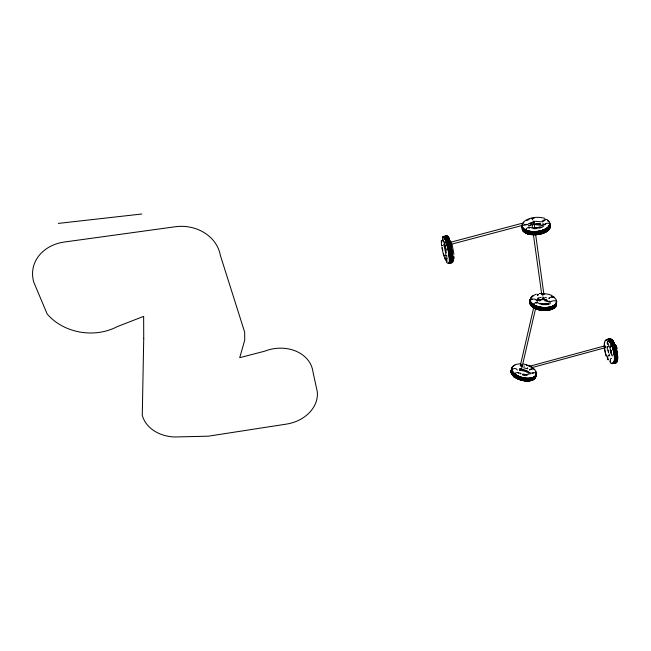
<?xml version="1.0" encoding="UTF-8"?>
<svg xmlns="http://www.w3.org/2000/svg" width="651" height="651" viewBox="0 0 651 651"><rect width="100%" height="100%" fill="white"/><g stroke="black" fill="none" stroke-linecap="round" stroke-linejoin="round"><path stroke-width="0.98" d="M441.297 240.626L441.484 244.874M611.566 363.152C608.864 364.674 610.508 356.39 611.574 358.457M441.687 242.465L441.695 240.626M446.855 259.074L446.708 255.29M442.135 245.712C442.395 245.215 442.208 245.85 441.76 245.468M454.056 258.65L454.097 256.803M441.598 245.923L442.029 245.533M446.122 255.241C444.478 251.888 444.381 264.412 447.05 258.61M451.07 243.36L450.687 241.96M451.46 243.36L451.493 242.766M444.91 257.601L445.007 258.496M604.128 346.112L604.852 340.912M449.507 238.966L448.222 236.297L444.21 237.29M607.326 346.592L607.326 349.343M537.417 294.398L537.962 294.651M537.563 294.317L537.506 295.22M537.848 294.594L537.71 295.188L537.742 294.659M532.428 228.175C526.968 224.709 522.192 232.464 527.172 233.815M530.402 301.364L530.28 302.853M549.875 302.381C551.397 300.38 558.403 299.72 556.263 302.853M604.372 342.996L604.258 344.143M556.223 303.309L556.214 305.05L555.612 305.384M554.579 297.857C554.855 294.862 546.222 298.638 549.33 298.597M511.898 372.266L511.955 371.802M537.685 295.139L537.856 294.439L537.295 294.634M534.829 369.516C534.308 367.791 527.823 369.418 529.637 370.085M519.872 370.256L520.157 369.98M532.469 219.159L531.965 218.622L532.599 218.76M544.203 299.769C543.455 297.011 540.582 300.713 544.179 299.476M608.856 355.731C608.628 353.469 605.894 359.458 608.197 359.922M610.256 346.845L610.256 347.675M610.174 361.378L610.247 360.955M532.217 218.5L532.461 218.72M520.263 365.846L533.454 308.631M520.043 370.077C519.856 368.808 519.775 370.094 521.573 368.995L535.521 308.834M537.124 301.934L538.043 297.987M536.107 374.537L535.464 376.416M536.147 374.39C537.449 371.713 530.508 372.624 530.004 374M543.894 294.342L542.836 295.155L541.868 294.634M537.311 294.472L537.539 295.237L537.954 294.521M537.816 294.757L537.588 295.09L537.775 294.48M526.057 229.958L526.236 229.404M542.299 293.918L542.617 294.415M537.628 295.041L537.555 294.773M532.087 218.777L532.404 219.208L532.673 218.541M445.007 243.197L444.926 244.695M446.399 260.058C445.976 261.035 446.798 263.753 448.246 263.142M446.822 259.969L447.025 261.816M452.51 262.109L451.558 262.426M537.986 299.623L537.661 299.387A0.993 0.618 9.4 0 0 537.433 299.281M443.103 238.884L443.014 240.276M535.447 377.043L535.423 376.563M607.782 357.326L607.782 358.807M519.823 369.475L520.336 369.329M520.108 369.963L519.994 369.207L520.165 370.061M520.043 369.133L520.011 369.874L519.856 368.499M522.216 366.212L521.207 366.716M607.765 341.978L607.562 343.158L608.563 344.062M528.368 223.822L534.251 222.268L534.219 221.128M532.16 224.335L532.713 224.351M543.268 221.446L545.188 219.908M549.892 227.915L549.761 227.256M544.675 225.1L545.782 224.042M604.624 345.925L605.275 346.242M519.905 369.304L520.019 369.849L519.872 369.426M543.984 298.785L543.528 297.971M529.304 223.7L530.386 222.845M523.534 221.95C529.32 217.035 537.897 216.401 544.977 218.37M605.552 347.601L605.918 346.983L605.275 346.251M539.695 303.7C535.537 300.371 530.996 305.042 533.356 307.98M607.131 347.195L609.198 346.169M531.688 296.465L536.196 294.13M530.695 369.817L532.209 368.971M445.797 242.31L446.35 241.993M532.494 373.349L533.56 372.885M608.758 345.38C603.713 342.345 612.086 337.055 613.454 341.458M611.802 354.356L612.453 355.975M531.932 299.615L532.396 299.37M536.066 300.111C537.563 299.004 529.792 298.231 530.459 300.648M541.445 227.5L543.455 226.507M529.353 225.539L531.143 224.66M528.693 226.06L530.679 225.083M526.781 220.51L529.173 219.338M550.42 303.659L546.596 304.692L541.583 304.57M543.089 299.183L544.122 299.012L543.561 298.296M532.99 224.221L534.007 224.131M542.023 293.723C540.639 295.318 545.424 294.545 543.211 293.666M538.076 298.166L541.111 297.312M524.218 224.896L526.203 224.986M532.778 224.815L532.152 224.986M528.457 225.246C527.831 222.968 520.084 225.327 522.468 227.826M539.98 226.955L536.302 227.809L532.502 227.704M539.044 228.241L540.647 227.744M536.806 300.461L537.368 299.973M529.084 374.073L526.244 374.561L522.81 374.048M515.047 364.593L520.32 363.697M530.183 366.114L604.738 345.868M532.599 367.433L605.17 347.724M450.419 242.294L523.974 222.788M446.008 245.663L444.047 246.184L443.64 244.215M451.892 244.101L522.484 225.384M536.367 300.119L536.188 300.013M551.657 297.141L553.122 297.165M542.177 222.032C539.703 221.747 547.67 217.564 547.882 220.518M522.509 228.306L522.501 230.226L523.087 230.389M549.55 224.115C549.249 221.625 542.999 224.424 542.6 225.832M549.566 224.286L549.883 226.45A13.769 6.697 -5.3 0 1 540.501 233.986A13.769 6.697 -5.3 0 1 524.633 232.383M549.721 226.662L549.745 227.085M612.16 363.022L612.721 362.9M548.191 304.025L548.801 303.895L544.008 304.505M543.398 297.165L542.381 297.181M543.024 298.248L542.047 299.012L543.878 299.151M538.328 299.81L542.552 299.322M537.759 300.119L542.421 299.582M539.183 300.868L540.826 300.542M547.393 303.488L543.902 303.895L540.289 303.317M532.013 218.467L534.333 218.085M542.56 294.008L542.535 294.382M517.358 370.037C514.949 365.716 508.618 371.518 512.231 373.609M530.272 303.008L530.134 304.204M549.249 301.828C546.588 302.357 549.371 300.111 550.323 301.779M58.305 223.407L141.796 214.008M444.234 243.051L443.876 241.83M541.835 225.645L541.787 224.961L543.211 224.839M521.199 364.552C518.684 365.284 523.355 367.595 522.143 364.869M539.248 293.544L541.746 293.438M546.571 304.326L541.64 304.204M535.464 221.291L540.835 221.804M535.594 223.619L540.2 223.741M535.627 224.318L537.335 224.253M535.724 224.774L541.079 225.287M533.787 228.379L541.331 227.134L534.04 228.493M527.684 368.637L527.359 368.084M533.771 228.77L536.432 228.672M526.692 375.212L527.123 375.204L524.649 375.057M519.929 369.613L520.035 369.288M529.304 373.064C526.586 372.974 530.191 371.631 530.581 373.397M520.295 373.975L521.142 373.446L517.512 372.462L514.835 373.243L513.826 377.019L515.079 377.564M535.887 302.878L536.872 303.024M521.158 370.582L524.551 371.094L527.595 372.478M520.767 369.434L524.926 370.061L528.661 371.754M543.43 293.479L549.2 294.439L552.048 295.562M539.028 223.92L540.68 224.074M537.946 224.107L540.127 224.31M533.429 223.96L534.089 224.082M534.186 222.251L533.877 221.592M528.547 227.866L529.605 228.167M523.437 363.95L529.613 365.748L532.266 367.188M523.599 367.725L526.936 368.702M522.607 369.801L527.123 371.127M522.55 370.142L524.828 370.647M522.525 374.512L524.844 375.025M522.428 374.846L524.787 375.375M544.741 297.401L546.49 297.8M544.789 299.525L546.93 300.021M545.693 299.989L547.263 300.355M545.408 300.225L546.791 300.542M544.456 300.632L547.727 301.649M539.288 303.659L541.787 304.302M534.251 308.232L534.797 308.387M608.115 359.035L608.547 359.165M524.364 366.318L523.762 365.862M526.374 365.121L529.035 366.098M524.787 370.557L526.993 371.444M517.911 372.82L518.733 373.292M521.06 368.547L521.573 368.995M610.98 350.352C607.049 345.779 614.837 341.629 616.188 345.95M529.808 366.513L531.371 367.359M445.292 258.862L445.699 259.139M443.713 240.984L443.144 240.447M521.874 365.032L522.281 365.878M443.779 241.7C441.883 241.114 442.33 236.956 444.015 237.33M542.934 223.187L543.26 224.009M533.617 221.665L533.771 222.39L531.696 222.43M448.742 237.672L449.157 238.494M527.644 368.735L527.432 368.002M612.819 340.855L613.104 341.531M615.553 345.29L615.83 346.031M444.893 245.362L444.43 243.71L445.17 241.578L450.223 240.52L452.347 245.663L453.926 254.411M604.307 347.276C606.195 349.27 604.543 344.379 604.234 346.706M533.608 306.857L533.771 307.305M616.391 346.137L617.254 348.708M611.199 353.941L610.158 350.287M605.951 354.429L606.504 356.097M606.154 356.211L604.274 348.464M445.219 245.728L445.675 247.372M444.609 245.028L446.366 252.8M445.789 253.63L444.316 246.452M443.437 253.329L444.161 256.006M443.787 256.128L441.858 247.608M610.988 350.547L611.663 353.924M610.76 350.295L611.72 355.055M605.251 351.849L605.674 353.599M445.878 248.267L446.277 250.049M526.13 231.911L526.244 232.44M442.249 247.551L442.786 250.448M604.633 348.415L605.039 350.979M531.729 222.675L532.428 227.687M533.543 235.711L541.656 293.861M533.82 221.324L534.788 228.346M535.618 234.36L543.927 294.561M448.905 262.996L449.711 262.67A13.541 2.189 78.3 0 1 448.588 262.646M547.89 220.697L547.914 221.112M520.369 365.667L520.369 365.39A0.879 0.684 35.6 0 1 520.662 364.934M606.463 339.822A12.279 3.808 75.7 0 1 607.448 339.635M608.595 340.27A12.279 3.808 75.7 0 1 614.292 354.103A12.279 3.808 75.7 0 1 612.209 363.421M605.552 340.831A12.279 3.808 75.7 0 1 607.269 339.676M608.416 340.31A12.279 3.808 75.7 0 1 614.113 354.144A12.279 3.808 75.7 0 1 612.038 363.453M605.495 340.693A12.434 3.849 75.7 0 1 613.128 349.465A12.434 3.849 75.7 0 1 612.07 363.608M606.423 339.667A12.434 3.857 75.7 0 1 613.714 350.995A12.434 3.857 75.7 0 1 612.241 363.567M607.57 339.415A12.426 3.873 75.7 0 1 614.886 350.726A12.426 3.873 75.7 0 1 613.388 363.307M607.017 339.537A12.426 3.865 75.7 0 1 614.316 350.856A12.426 3.865 75.7 0 1 612.835 363.429M606.846 339.578A12.434 3.857 75.7 0 1 614.145 350.897A12.434 3.857 75.7 0 1 612.656 363.47M606.887 339.724A12.279 3.808 75.7 0 1 607.863 339.545M609.01 340.18A12.279 3.808 75.7 0 1 614.088 350.897A12.279 3.808 75.7 0 1 614.406 362.306M613.633 363.217A12.279 3.808 75.7 0 1 612.632 363.323M607.058 339.684A12.279 3.816 75.7 0 1 608.042 339.505M609.19 340.139A12.279 3.816 75.7 0 1 614.894 353.973A12.279 3.816 75.7 0 1 612.803 363.282M608.62 339.179A12.426 3.882 75.7 0 1 615.944 350.49A12.426 3.882 75.7 0 1 614.438 363.071M608.457 352.354A12.271 3.833 75.7 0 1 607.92 350.043M608.661 339.326A12.271 3.833 75.7 0 1 609.645 339.138M610.801 339.773A12.271 3.833 75.7 0 1 616.513 353.599A12.271 3.833 75.7 0 1 614.406 362.916M607.619 339.562A12.279 3.825 75.7 0 1 608.595 339.374M609.751 340.009A12.279 3.825 75.7 0 1 615.455 353.843A12.279 3.825 75.7 0 1 613.364 363.152M608.107 339.448A12.271 3.825 75.7 0 1 615.333 350.62A12.271 3.825 75.7 0 1 613.852 363.046M608.058 339.301A12.426 3.873 75.7 0 1 615.382 350.62A12.426 3.873 75.7 0 1 613.877 363.193M609.816 356.007A12.271 3.841 75.7 0 1 609.067 353.827M608.628 352.313A12.271 3.841 75.7 0 1 608.091 350.002M608.831 339.285A12.271 3.841 75.7 0 1 609.824 339.106M610.98 339.732A12.271 3.841 75.7 0 1 616.692 353.566A12.271 3.841 75.7 0 1 614.585 362.876M608.791 339.138A12.426 3.882 75.7 0 1 616.123 350.45A12.426 3.882 75.7 0 1 614.609 363.03M609.214 339.041A12.426 3.89 75.7 0 1 616.131 348.781A12.426 3.89 75.7 0 1 616.049 362.827M609.255 339.187A12.271 3.841 75.7 0 1 615.61 347.284A12.271 3.841 75.7 0 1 616.79 361.769M609.426 339.147A12.271 3.841 75.7 0 1 615.789 347.243A12.271 3.841 75.7 0 1 616.969 361.728M616.188 362.64A12.271 3.841 75.7 0 1 615.179 362.745M609.385 339A12.426 3.89 75.7 0 1 616.302 348.741A12.426 3.89 75.7 0 1 616.228 362.786M533.136 221.063A0.993 0.936 14.8 0 1 532.86 221.169M446.025 236.549A13.541 2.23 78.3 0 1 451.46 248.983A13.541 2.23 78.3 0 1 451.241 262.084M446.22 236.508A13.541 2.23 78.3 0 1 451.656 248.942A13.541 2.23 78.3 0 1 451.436 262.044M446.179 236.346A13.712 2.262 78.3 0 1 451.688 248.934A13.712 2.262 78.3 0 1 451.46 262.198M445.992 236.386A13.712 2.254 78.3 0 1 451.485 248.983A13.712 2.254 78.3 0 1 451.265 262.239M443.534 236.907A13.712 2.222 78.3 0 1 448.987 249.512A13.712 2.222 78.3 0 1 448.808 262.768M449.939 262.565A13.541 2.197 78.3 0 1 448.783 262.605M443.575 237.07A13.541 2.197 78.3 0 1 447.758 244.45A13.541 2.197 78.3 0 1 450.207 261.222M445.52 236.492A13.712 2.246 78.3 0 1 451.013 249.081A13.712 2.246 78.3 0 1 450.793 262.345M447.489 237.656A13.541 2.222 78.3 0 1 451.851 254.191A13.541 2.222 78.3 0 1 450.769 262.182M445.561 236.647A13.541 2.222 78.3 0 1 446.692 236.419M447.294 237.696A13.541 2.222 78.3 0 1 451.656 254.232A13.541 2.222 78.3 0 1 450.573 262.223M445.365 236.687A13.541 2.222 78.3 0 1 446.488 236.468M445.325 236.533A13.712 2.246 78.3 0 1 450.809 249.121A13.712 2.246 78.3 0 1 450.606 262.386M444.698 236.663A13.712 2.238 78.3 0 1 450.175 249.26A13.712 2.238 78.3 0 1 449.979 262.516M451.11 262.32A13.541 2.213 78.3 0 1 449.955 262.353M444.739 236.826A13.541 2.213 78.3 0 1 448.946 244.198A13.541 2.213 78.3 0 1 451.387 260.97M444.153 236.777A13.712 2.23 78.3 0 1 449.621 249.374A13.712 2.23 78.3 0 1 449.434 262.63M444.657 236.37A13.541 2.205 78.3 0 1 449.931 251.115A13.541 2.205 78.3 0 1 449.41 262.475M443.836 236.549A13.541 2.189 78.3 0 1 447.986 246.127A13.541 2.189 78.3 0 1 450.012 261.263M443.803 236.378A13.712 2.222 78.3 0 1 449.125 251.31A13.712 2.222 78.3 0 1 448.62 262.809M443.331 236.484A13.712 2.213 78.3 0 1 448.311 249.659A13.541 2.181 78.3 0 1 449.54 261.36M448.824 263.346A13.712 2.213 78.3 0 0 448.311 249.659A13.541 2.181 78.3 0 0 444.812 238.217M442.672 237.094A13.712 2.205 78.3 0 1 447.742 247.95A13.712 2.205 78.3 0 1 448.629 263.386M443.372 236.647A13.541 2.181 78.3 0 1 444.015 236.988M449.271 262.711A13.541 2.181 78.3 0 1 448.783 263.183M442.713 237.249A13.541 2.181 78.3 0 1 443.176 236.687M444.617 238.266A13.541 2.181 78.3 0 1 448.091 249.707A13.541 2.181 78.3 0 1 449.336 261.401M549.843 226.296A13.769 6.689 -5.3 0 1 540.493 233.815A13.769 6.689 -5.3 0 1 524.616 232.212M523.087 230.731A13.769 6.689 -5.3 0 1 522.444 229.054M523.095 230.902A13.769 6.697 -5.3 0 1 522.46 229.225M550.03 226.458A13.94 6.779 -5.3 0 1 536.994 234.653A13.94 6.779 -5.3 0 1 522.289 229.242M550.014 226.279A13.94 6.779 -5.3 0 1 536.985 234.482A13.94 6.779 -5.3 0 1 522.273 229.071M549.94 225.124A13.956 6.77 -5.4 0 1 535.089 233.44A13.956 6.77 -5.4 0 1 522.476 226.141M549.875 224.074A13.964 6.762 -5.4 0 1 535.008 232.391A13.964 6.762 -5.4 0 1 522.395 225.1M549.704 224.09A13.785 6.673 -5.4 0 1 536.806 232.179A13.785 6.673 -5.4 0 1 522.265 226.857M548.109 220.608A13.972 6.754 -5.4 0 1 537.978 231.341A13.972 6.754 -5.4 0 1 522.33 224.326M522.639 223.741A13.972 6.754 -5.4 0 1 523.542 222.585M549.908 224.636A13.956 6.762 -5.4 0 1 535.049 232.952A13.956 6.762 -5.4 0 1 522.436 225.653M549.867 223.895A13.964 6.762 -5.4 0 1 534.992 232.212A13.964 6.762 -5.4 0 1 522.379 224.92M549.835 223.472A13.964 6.754 -5.4 0 1 534.967 231.789A13.964 6.754 -5.4 0 1 522.346 224.505M549.989 225.864A13.948 6.77 -5.4 0 1 536.953 234.059A13.948 6.77 -5.4 0 1 522.24 228.647M549.599 227.647A13.769 6.689 -5.4 0 1 535.138 234.1A13.769 6.689 -5.4 0 1 522.411 228.631M549.59 227.476A13.777 6.689 -5.4 0 1 535.122 233.921A13.777 6.689 -5.4 0 1 522.395 228.46M549.981 225.685A13.948 6.77 -5.4 0 1 536.937 233.88A13.948 6.77 -5.4 0 1 522.224 228.477M549.688 223.911A13.793 6.673 -5.4 0 1 536.798 232A13.793 6.673 -5.4 0 1 522.257 226.686M549.444 225.262A13.793 6.673 -5.4 0 1 534.959 231.707A13.793 6.673 -5.4 0 1 522.216 226.263M549.769 225.14A13.777 6.681 -5.4 0 1 538.67 233.001A13.777 6.681 -5.4 0 1 522.989 229.575M549.517 226.418A13.785 6.681 -5.4 0 1 536.839 232.741A13.785 6.681 -5.4 0 1 522.948 229.087M549.436 225.083A13.793 6.673 -5.4 0 1 537.344 231.341A13.793 6.673 -5.4 0 1 523.258 228.281M522.843 227.76A13.793 6.673 -5.4 0 1 522.501 224.335M547.955 220.665A13.793 6.673 -5.4 0 1 548.931 221.657M535.993 374.878A12.491 6.437 14.3 0 1 521.565 377.442A12.491 6.437 14.3 0 1 512.068 367.856M536.033 374.732A12.491 6.437 14.3 0 1 524.779 377.995A12.491 6.437 14.3 0 1 512.418 371.168M511.849 369.369A12.491 6.437 14.3 0 1 513.167 366.285M532.062 367.791A12.491 6.437 14.3 0 1 533.535 368.881M534.845 370.028A12.646 6.518 14.3 0 1 531.2 378.036A12.646 6.518 14.3 0 1 514.811 374.024A12.646 6.518 14.3 0 1 514.843 365.13M532.16 367.742A12.646 6.518 14.3 0 1 533.649 368.848M535.683 371.395A12.646 6.518 14.3 0 1 529.947 378.377A12.646 6.518 14.3 0 1 514.314 373.796A12.646 6.518 14.3 0 1 514.811 365.284M535.838 375.114A12.629 6.534 14.3 0 1 522.655 379.834A12.629 6.534 14.3 0 1 511.458 369.703M534.487 378.231A12.475 6.453 14.3 0 1 521.077 379.346A12.475 6.453 14.3 0 1 511.344 371.412M535.692 375.09A12.475 6.453 14.3 0 1 535.496 376.774M535.814 374.61A12.483 6.453 14.3 0 1 522.786 379.273A12.483 6.453 14.3 0 1 511.719 369.263M535.732 375.879A12.483 6.445 14.3 0 1 521.313 378.443A12.483 6.445 14.3 0 1 511.824 368.848M535.968 374.634A12.638 6.534 14.3 0 1 522.777 379.354A12.638 6.534 14.3 0 1 511.572 369.223M535.651 375.236A12.475 6.453 14.3 0 1 524.218 380.2A12.475 6.453 14.3 0 1 511.312 371.566M535.806 375.261A12.629 6.534 14.3 0 1 522.615 379.989A12.629 6.534 14.3 0 1 511.417 369.849M536.237 373.584A12.646 6.526 14.3 0 1 523.046 378.296A12.646 6.526 14.3 0 1 511.832 368.173M535.708 375.619A12.629 6.534 14.3 0 1 522.525 380.347A12.629 6.534 14.3 0 1 511.328 370.216M535.667 375.773A12.629 6.543 14.3 0 1 522.484 380.501A12.629 6.543 14.3 0 1 511.295 370.362M536.204 373.731A12.646 6.526 14.3 0 1 523.005 378.443A12.646 6.526 14.3 0 1 511.792 368.32M535.854 375.391A12.491 6.445 14.3 0 1 521.435 377.954A12.491 6.445 14.3 0 1 511.938 368.368M535.895 375.245A12.491 6.445 14.3 0 1 521.475 377.8A12.491 6.445 14.3 0 1 511.979 368.214M535.887 375.92A12.638 6.526 14.3 0 1 521.28 378.516A12.638 6.526 14.3 0 1 511.678 368.8M535.366 377.287A12.475 6.453 14.3 0 1 524.128 380.566A12.475 6.453 14.3 0 1 511.792 373.731M511.222 371.924A12.475 6.453 14.3 0 1 511.483 370.256M535.325 377.442A12.475 6.461 14.3 0 1 522.493 380.42A12.475 6.461 14.3 0 1 511.181 372.071M555.181 304.522A13.101 6.665 4.5 0 1 542.543 307.557A13.101 6.665 4.5 0 1 530.988 302.3M530.353 300.55A13.101 6.665 4.5 0 1 531.729 297.263M556.434 301.185A13.101 6.665 4.5 0 1 556.247 302.918M555.197 304.359A13.101 6.656 4.5 0 1 542.56 307.394A13.101 6.656 4.5 0 1 530.996 302.137M530.37 300.388A13.101 6.656 4.5 0 1 530.622 298.671M531.745 297.1A13.101 6.656 4.5 0 1 532.933 296.181M556.45 301.022A13.101 6.656 4.5 0 1 556.263 302.756M554.945 298.134A13.264 6.746 4.5 0 1 551.454 306.621A13.264 6.746 4.5 0 1 534.121 305.05A13.264 6.746 4.5 0 1 532.803 296.132M552.048 296.156A13.264 6.746 4.5 0 1 553.651 297.092M556.597 301.193A13.264 6.746 4.5 0 1 540.851 307.427A13.264 6.746 4.5 0 1 531.582 297.214M556.393 303.236A13.248 6.754 4.5 0 1 542.373 309.705A13.248 6.754 4.5 0 1 530.288 300.852M554.986 306.58A13.085 6.673 4.5 0 1 542.364 309.616A13.085 6.673 4.5 0 1 530.817 304.351M556.45 302.723A13.248 6.754 4.5 0 1 544.146 309.282A13.248 6.754 4.5 0 1 530.069 302.072M556.214 303.399A13.077 6.673 4.5 0 1 545.766 309.86A13.077 6.673 4.5 0 1 530.809 304.513M556.385 303.399A13.248 6.762 4.5 0 1 542.356 309.868A13.248 6.762 4.5 0 1 530.272 301.006M556.556 301.584A13.256 6.746 4.5 0 1 542.519 308.037A13.256 6.746 4.5 0 1 530.419 299.2M556.1 304.448A13.085 6.673 4.5 0 1 542.421 309.095A13.085 6.673 4.5 0 1 530.231 302.072M556.141 303.993A13.093 6.665 4.5 0 1 542.462 308.631A13.093 6.665 4.5 0 1 530.272 301.625A13.24 6.762 4.5 0 0 542.307 310.421A13.24 6.762 4.5 0 0 556.328 303.952M556.345 303.789A13.24 6.762 4.5 0 1 542.324 310.258A13.24 6.762 4.5 0 1 530.24 301.397M556.54 301.747A13.256 6.746 4.5 0 1 542.503 308.2A13.256 6.746 4.5 0 1 530.402 299.354M555.124 305.075A13.093 6.665 4.5 0 1 542.495 308.11A13.093 6.665 4.5 0 1 530.939 302.853M555.14 304.912A13.093 6.665 4.5 0 1 542.511 307.947A13.093 6.665 4.5 0 1 530.956 302.691M556.491 302.267A13.256 6.754 4.5 0 1 542.462 308.72A13.256 6.754 4.5 0 1 530.362 299.875M556.182 303.789A13.077 6.681 4.5 0 1 545.725 310.258A13.077 6.681 4.5 0 1 530.777 304.896M556.166 303.952A13.077 6.681 4.5 0 1 545.709 310.421A13.077 6.681 4.5 0 1 530.76 305.059M143.733 338.357L142.276 415.2A35.797 28.099 -3.6 0 0 174.59 436.992L208.361 436.178L286.945 424.021A34.902 27.724 -10.7 0 0 317.24 391.503L312.96 371.843A35.414 28.53 -10.4 0 0 264.697 351.19L239.723 357.676L244.735 340.099L244.654 332.132L220.339 255.306A39.32 34.047 0.4 0 0 174.818 226.817L64.001 242.074A40.728 33.901 8.8 0 0 33.836 282.331L47.165 313.969A51.315 42.6 6.8 0 0 117.31 326.59L143.643 316.37L143.733 338.357"/></g></svg>
